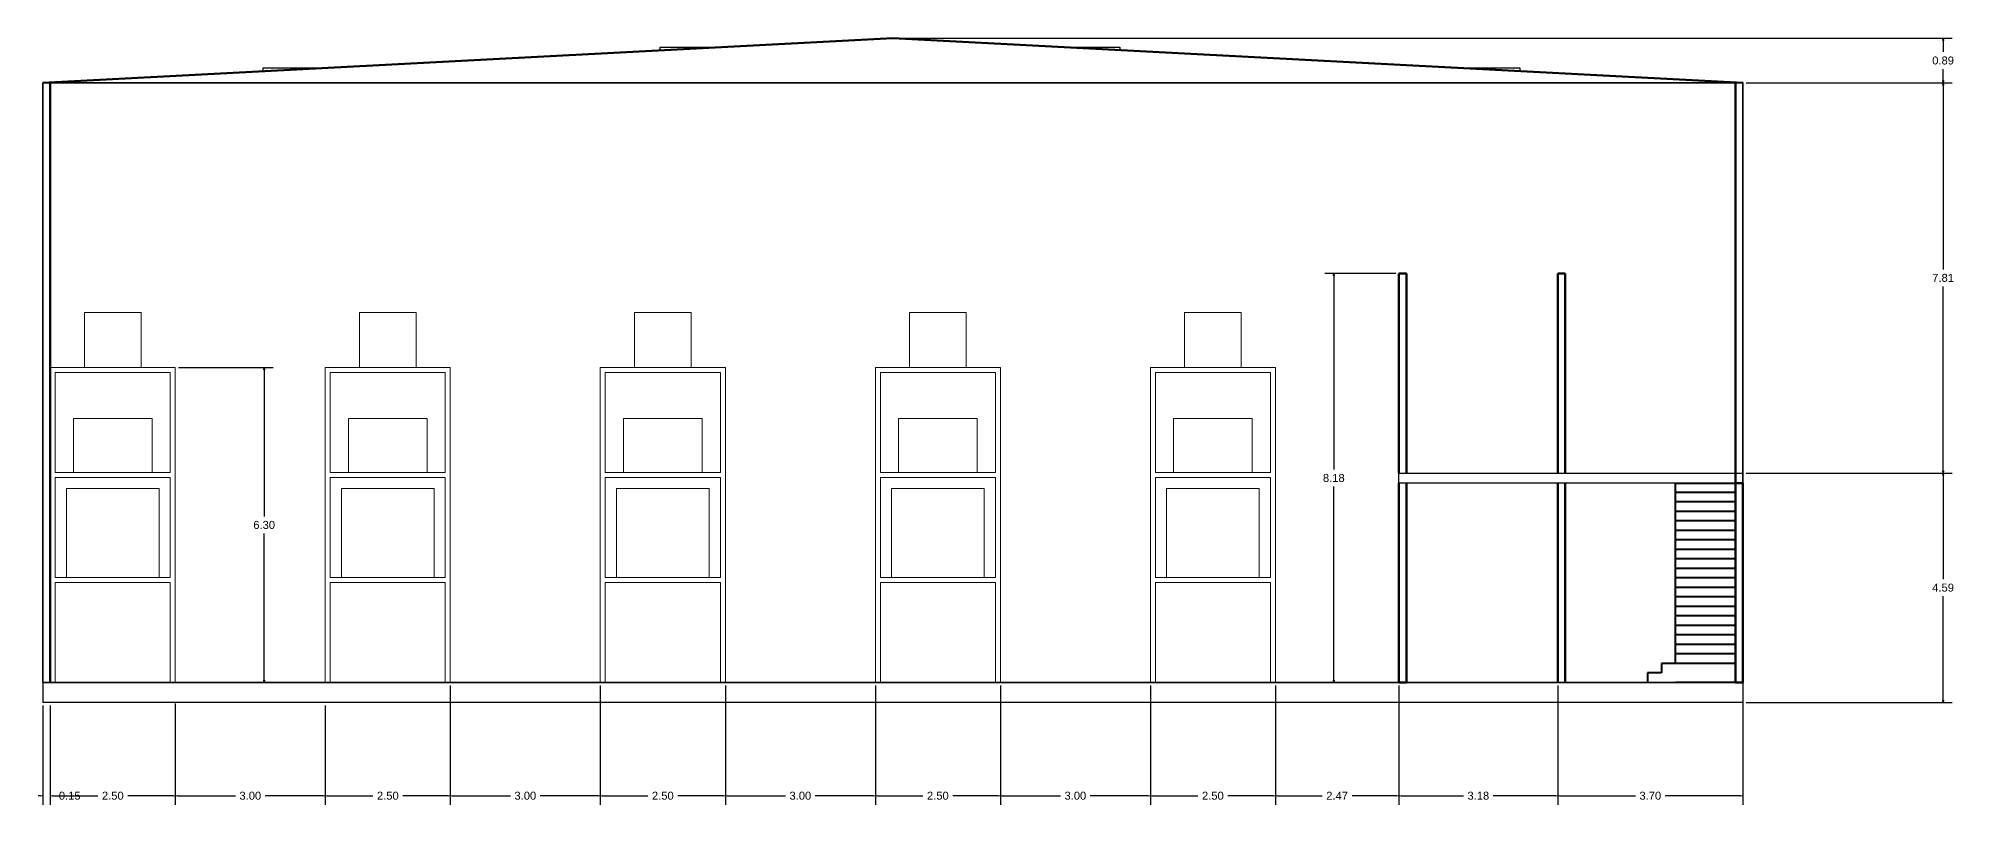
# Model space of a CAD drawing. Header units: metres. Extents: x -1 to 720, y -8 to 179.
# Drawn here: x 625.68 to 663.98, y 32.27 to 47.6 of the extents above; entities that cross this region are included whole.
import ezdxf

# ---------------------------------------------------------------- set-up
doc = ezdxf.new("R2010")
doc.units = ezdxf.units.M
doc.header["$PDMODE"] = 34
for name, color, linetype in [('0-Dimension', 9, 'Continuous'), ('E-AUXL', 7, 'Continuous'), ('S-FNDN', 7, 'Continuous'), ('S-PLAT', 7, 'Continuous')]:
    doc.layers.add(name, color=color, linetype=linetype)
for name, color, linetype, lineweight in [('A-EQPM', 46, 'Continuous', 18), ('A-FLOR', 252, 'Continuous', 35), ('A-FURN', 46, 'Continuous', 18), ('A-ROOF', 226, 'Continuous', 53), ('A-WALL', 7, 'Continuous', 60), ('S-STRS', 4, 'Continuous', 40), ('S-WALL', 7, 'Continuous', 60)]:
    doc.layers.add(name, color=color, linetype=linetype, lineweight=lineweight)
doc.styles.get("Standard").update_dxf_attribs({"font": 'arial.ttf'})
doc.dimstyles.new('DAPC Standard', dxfattribs={"dimtxt": 0.3, "dimasz": 0.18, "dimexe": 0.18, "dimexo": 0.0625, "dimgap": 0.09, "dimtad": 0, "dimtih": 1, "dimtoh": 1, "dimzin": 0, "dimdsep": 46, "dimtxsty": 'Standard', "dimblk": 'CLOSEDBLANK', "dimcen": 0.09, "dimazin": 0, "dimtfac": 1, "dimtofl": 0, "dimtmove": 0, "dimatfit": 3, "dimfxl": 1, "dimtolj": 1, "dimtzin": 0, "dimarcsym": 0})

# ---------------------------------------------------------------- blocks, each defined once
blk = doc.blocks.new('*U89')
at = {"layer": 'A-EQPM'}
for points in [[(0.565, 2.6), (-0.565, 2.6), (-0.565, 3.7), (0.565, 3.7), (0.565, 2.6)], [(0.785, 0.5), (0.785, 1.58), (-0.785, 1.58), (-0.785, 0.5), (0.785, 0.5)], [(0.925, -1.6), (0.925, 0.18), (-0.925, 0.18), (-0.925, -1.6), (0.925, -1.6)]]:
    blk.add_lwpolyline(points, dxfattribs=at)
at = {"layer": 'A-FURN'}
for points in [[(-1.25, -3.7), (-1.25, 2.6), (1.25, 2.6), (1.25, -3.7), (1.15, -3.7), (1.15, -1.7), (-1.15, -1.7), (-1.15, -3.7), (-1.25, -3.7)], [(1.15, 0.5), (-1.15, 0.5), (-1.15, 2.5), (1.15, 2.5), (1.15, 0.5)], [(1.15, -1.6), (-1.15, -1.6), (-1.15, 0.4), (1.15, 0.4), (1.15, -1.6)]]:
    blk.add_lwpolyline(points, dxfattribs=at)
blk = doc.blocks.new('*U90')
at = {"layer": 'A-EQPM', "color": 0, "linetype": 'ByBlock', "lineweight": -2, "transparency": 16777216}
for p in [(0, 0), (5.5, 0), (11, 0), (16.5, 0), (22, 0)]:
    blk.add_blockref('*U89', p, dxfattribs=at)
blk = doc.blocks.new('_ClosedBlank')
at = {"color": 0, "linetype": 'ByBlock', "lineweight": -2}
for p, q in [((-1, 0.17), (0, 0)), ((-1, 0.17), (-1, -0.17)), ((0, 0), (-1, -0.17))]:
    blk.add_line(p, q, dxfattribs=at)
blk = doc.blocks.new('*D495')
at = {"layer": '0-Dimension', "color": 0, "lineweight": -2, "transparency": 16777216}
for p, q in [((625.766, 34.251), (625.766, 32.265)), ((625.916, 34.251), (625.916, 32.265)), ((625.721, 32.445), (625.676, 32.445)), ((625.961, 32.445), (626.006, 32.445))]:
    blk.add_line(p, q, dxfattribs=at)
at = {"layer": 'Defpoints', "color": 0, "transparency": 16777216}
for p in [(625.766, 34.314), (625.916, 34.314), (625.916, 32.445)]:
    blk.add_point(p, dxfattribs=at)
at = {"layer": '0-Dimension', "color": 0, "lineweight": -2, "transparency": 16777216, "xscale": 0.045, "yscale": 0.045, "zscale": 0.045}
blk.add_blockref('_ClosedBlank', (625.766, 32.445), dxfattribs=at)
at = {"layer": '0-Dimension', "color": 0, "lineweight": -2, "transparency": 16777216, "xscale": 0.045, "yscale": 0.045, "zscale": 0.045, "rotation": 180}
blk.add_blockref('_ClosedBlank', (625.916, 32.445), dxfattribs=at)
at = {"layer": '0-Dimension', "color": 0, "transparency": 16777216, "insert": (626.304, 32.445), "char_height": 0.16, "attachment_point": 5}
blk.add_mtext('\\A1;0.15', dxfattribs=at)
blk = doc.blocks.new('*D496')
at = {"layer": '0-Dimension', "color": 0, "lineweight": -2, "transparency": 16777216}
for p, q in [((625.916, 34.251), (625.916, 32.265)), ((628.416, 34.291), (628.416, 32.265)), ((625.961, 32.445), (626.867, 32.445)), ((628.371, 32.445), (627.465, 32.445))]:
    blk.add_line(p, q, dxfattribs=at)
at = {"layer": 'Defpoints', "color": 0, "transparency": 16777216}
for p in [(625.916, 34.314), (628.416, 34.353), (628.416, 32.445)]:
    blk.add_point(p, dxfattribs=at)
at = {"layer": '0-Dimension', "color": 0, "lineweight": -2, "transparency": 16777216, "xscale": 0.045, "yscale": 0.045, "zscale": 0.045, "rotation": 180}
blk.add_blockref('_ClosedBlank', (625.916, 32.445), dxfattribs=at)
at = {"layer": '0-Dimension', "color": 0, "lineweight": -2, "transparency": 16777216, "xscale": 0.045, "yscale": 0.045, "zscale": 0.045}
blk.add_blockref('_ClosedBlank', (628.416, 32.445), dxfattribs=at)
at = {"layer": '0-Dimension', "color": 0, "transparency": 16777216, "insert": (627.166, 32.445), "char_height": 0.16, "attachment_point": 5}
blk.add_mtext('\\A1;2.50', dxfattribs=at)
blk = doc.blocks.new('*D497')
at = {"layer": '0-Dimension', "color": 0, "lineweight": -2, "transparency": 16777216}
for p, q in [((628.416, 34.291), (628.416, 32.265)), ((631.416, 34.251), (631.416, 32.265)), ((628.461, 32.445), (629.619, 32.445)), ((631.371, 32.445), (630.214, 32.445))]:
    blk.add_line(p, q, dxfattribs=at)
at = {"layer": 'Defpoints', "color": 0, "transparency": 16777216}
for p in [(628.416, 34.353), (631.416, 34.314), (631.416, 32.445)]:
    blk.add_point(p, dxfattribs=at)
at = {"layer": '0-Dimension', "color": 0, "lineweight": -2, "transparency": 16777216, "xscale": 0.045, "yscale": 0.045, "zscale": 0.045, "rotation": 180}
blk.add_blockref('_ClosedBlank', (628.416, 32.445), dxfattribs=at)
at = {"layer": '0-Dimension', "color": 0, "lineweight": -2, "transparency": 16777216, "xscale": 0.045, "yscale": 0.045, "zscale": 0.045}
blk.add_blockref('_ClosedBlank', (631.416, 32.445), dxfattribs=at)
at = {"layer": '0-Dimension', "color": 0, "transparency": 16777216, "insert": (629.916, 32.445), "char_height": 0.16, "attachment_point": 5}
blk.add_mtext('\\A1;3.00', dxfattribs=at)
blk = doc.blocks.new('*D498')
at = {"layer": '0-Dimension', "color": 0, "lineweight": -2, "transparency": 16777216}
for p, q in [((633.916, 34.651), (633.916, 32.265)), ((631.416, 34.251), (631.416, 32.265)), ((631.461, 32.445), (632.367, 32.445)), ((633.871, 32.445), (632.965, 32.445))]:
    blk.add_line(p, q, dxfattribs=at)
at = {"layer": 'Defpoints', "color": 0, "transparency": 16777216}
for p in [(633.916, 34.714), (631.416, 34.314), (633.916, 32.445)]:
    blk.add_point(p, dxfattribs=at)
at = {"layer": '0-Dimension', "color": 0, "lineweight": -2, "transparency": 16777216, "xscale": 0.045, "yscale": 0.045, "zscale": 0.045, "rotation": 180}
blk.add_blockref('_ClosedBlank', (631.416, 32.445), dxfattribs=at)
at = {"layer": '0-Dimension', "color": 0, "lineweight": -2, "transparency": 16777216, "xscale": 0.045, "yscale": 0.045, "zscale": 0.045}
blk.add_blockref('_ClosedBlank', (633.916, 32.445), dxfattribs=at)
at = {"layer": '0-Dimension', "color": 0, "transparency": 16777216, "insert": (632.666, 32.445), "char_height": 0.16, "attachment_point": 5}
blk.add_mtext('\\A1;2.50', dxfattribs=at)
blk = doc.blocks.new('*D499')
at = {"layer": '0-Dimension', "color": 0, "lineweight": -2, "transparency": 16777216}
for p, q in [((633.916, 34.651), (633.916, 32.265)), ((636.916, 34.651), (636.916, 32.265)), ((633.961, 32.445), (635.119, 32.445)), ((636.871, 32.445), (635.714, 32.445))]:
    blk.add_line(p, q, dxfattribs=at)
at = {"layer": 'Defpoints', "color": 0, "transparency": 16777216}
for p in [(633.916, 34.714), (636.916, 34.714), (636.916, 32.445)]:
    blk.add_point(p, dxfattribs=at)
at = {"layer": '0-Dimension', "color": 0, "lineweight": -2, "transparency": 16777216, "xscale": 0.045, "yscale": 0.045, "zscale": 0.045, "rotation": 180}
blk.add_blockref('_ClosedBlank', (633.916, 32.445), dxfattribs=at)
at = {"layer": '0-Dimension', "color": 0, "lineweight": -2, "transparency": 16777216, "xscale": 0.045, "yscale": 0.045, "zscale": 0.045}
blk.add_blockref('_ClosedBlank', (636.916, 32.445), dxfattribs=at)
at = {"layer": '0-Dimension', "color": 0, "transparency": 16777216, "insert": (635.416, 32.445), "char_height": 0.16, "attachment_point": 5}
blk.add_mtext('\\A1;3.00', dxfattribs=at)
blk = doc.blocks.new('*D500')
at = {"layer": '0-Dimension', "color": 0, "lineweight": -2, "transparency": 16777216}
for p, q in [((636.916, 34.651), (636.916, 32.265)), ((639.416, 34.651), (639.416, 32.265)), ((636.961, 32.445), (637.867, 32.445)), ((639.371, 32.445), (638.465, 32.445))]:
    blk.add_line(p, q, dxfattribs=at)
at = {"layer": 'Defpoints', "color": 0, "transparency": 16777216}
for p in [(636.916, 34.714), (639.416, 34.714), (639.416, 32.445)]:
    blk.add_point(p, dxfattribs=at)
at = {"layer": '0-Dimension', "color": 0, "lineweight": -2, "transparency": 16777216, "xscale": 0.045, "yscale": 0.045, "zscale": 0.045, "rotation": 180}
blk.add_blockref('_ClosedBlank', (636.916, 32.445), dxfattribs=at)
at = {"layer": '0-Dimension', "color": 0, "lineweight": -2, "transparency": 16777216, "xscale": 0.045, "yscale": 0.045, "zscale": 0.045}
blk.add_blockref('_ClosedBlank', (639.416, 32.445), dxfattribs=at)
at = {"layer": '0-Dimension', "color": 0, "transparency": 16777216, "insert": (638.166, 32.445), "char_height": 0.16, "attachment_point": 5}
blk.add_mtext('\\A1;2.50', dxfattribs=at)
blk = doc.blocks.new('*D501')
at = {"layer": '0-Dimension', "color": 0, "lineweight": -2, "transparency": 16777216}
for p, q in [((639.416, 34.651), (639.416, 32.265)), ((642.416, 34.651), (642.416, 32.265)), ((639.461, 32.445), (640.619, 32.445)), ((642.371, 32.445), (641.214, 32.445))]:
    blk.add_line(p, q, dxfattribs=at)
at = {"layer": 'Defpoints', "color": 0, "transparency": 16777216}
for p in [(639.416, 34.714), (642.416, 34.714), (642.416, 32.445)]:
    blk.add_point(p, dxfattribs=at)
at = {"layer": '0-Dimension', "color": 0, "lineweight": -2, "transparency": 16777216, "xscale": 0.045, "yscale": 0.045, "zscale": 0.045, "rotation": 180}
blk.add_blockref('_ClosedBlank', (639.416, 32.445), dxfattribs=at)
at = {"layer": '0-Dimension', "color": 0, "lineweight": -2, "transparency": 16777216, "xscale": 0.045, "yscale": 0.045, "zscale": 0.045}
blk.add_blockref('_ClosedBlank', (642.416, 32.445), dxfattribs=at)
at = {"layer": '0-Dimension', "color": 0, "transparency": 16777216, "insert": (640.916, 32.445), "char_height": 0.16, "attachment_point": 5}
blk.add_mtext('\\A1;3.00', dxfattribs=at)
blk = doc.blocks.new('*D502')
at = {"layer": '0-Dimension', "color": 0, "lineweight": -2, "transparency": 16777216}
for p, q in [((642.416, 34.651), (642.416, 32.265)), ((644.916, 34.651), (644.916, 32.265)), ((642.461, 32.445), (643.367, 32.445)), ((644.871, 32.445), (643.965, 32.445))]:
    blk.add_line(p, q, dxfattribs=at)
at = {"layer": 'Defpoints', "color": 0, "transparency": 16777216}
for p in [(642.416, 34.714), (644.916, 34.714), (644.916, 32.445)]:
    blk.add_point(p, dxfattribs=at)
at = {"layer": '0-Dimension', "color": 0, "lineweight": -2, "transparency": 16777216, "xscale": 0.045, "yscale": 0.045, "zscale": 0.045, "rotation": 180}
blk.add_blockref('_ClosedBlank', (642.416, 32.445), dxfattribs=at)
at = {"layer": '0-Dimension', "color": 0, "lineweight": -2, "transparency": 16777216, "xscale": 0.045, "yscale": 0.045, "zscale": 0.045}
blk.add_blockref('_ClosedBlank', (644.916, 32.445), dxfattribs=at)
at = {"layer": '0-Dimension', "color": 0, "transparency": 16777216, "insert": (643.666, 32.445), "char_height": 0.16, "attachment_point": 5}
blk.add_mtext('\\A1;2.50', dxfattribs=at)
blk = doc.blocks.new('*D503')
at = {"layer": '0-Dimension', "color": 0, "lineweight": -2, "transparency": 16777216}
for p, q in [((644.916, 34.651), (644.916, 32.265)), ((647.916, 34.651), (647.916, 32.265)), ((644.961, 32.445), (646.119, 32.445)), ((647.871, 32.445), (646.714, 32.445))]:
    blk.add_line(p, q, dxfattribs=at)
at = {"layer": 'Defpoints', "color": 0, "transparency": 16777216}
for p in [(644.916, 34.714), (647.916, 34.714), (647.916, 32.445)]:
    blk.add_point(p, dxfattribs=at)
at = {"layer": '0-Dimension', "color": 0, "lineweight": -2, "transparency": 16777216, "xscale": 0.045, "yscale": 0.045, "zscale": 0.045, "rotation": 180}
blk.add_blockref('_ClosedBlank', (644.916, 32.445), dxfattribs=at)
at = {"layer": '0-Dimension', "color": 0, "lineweight": -2, "transparency": 16777216, "xscale": 0.045, "yscale": 0.045, "zscale": 0.045}
blk.add_blockref('_ClosedBlank', (647.916, 32.445), dxfattribs=at)
at = {"layer": '0-Dimension', "color": 0, "transparency": 16777216, "insert": (646.416, 32.445), "char_height": 0.16, "attachment_point": 5}
blk.add_mtext('\\A1;3.00', dxfattribs=at)
blk = doc.blocks.new('*D504')
at = {"layer": '0-Dimension', "color": 0, "lineweight": -2, "transparency": 16777216}
for p, q in [((647.916, 34.651), (647.916, 32.265)), ((650.416, 34.651), (650.416, 32.265)), ((647.961, 32.445), (648.867, 32.445)), ((650.371, 32.445), (649.465, 32.445))]:
    blk.add_line(p, q, dxfattribs=at)
at = {"layer": 'Defpoints', "color": 0, "transparency": 16777216}
for p in [(647.916, 34.714), (650.416, 34.714), (650.416, 32.445)]:
    blk.add_point(p, dxfattribs=at)
at = {"layer": '0-Dimension', "color": 0, "lineweight": -2, "transparency": 16777216, "xscale": 0.045, "yscale": 0.045, "zscale": 0.045, "rotation": 180}
blk.add_blockref('_ClosedBlank', (647.916, 32.445), dxfattribs=at)
at = {"layer": '0-Dimension', "color": 0, "lineweight": -2, "transparency": 16777216, "xscale": 0.045, "yscale": 0.045, "zscale": 0.045}
blk.add_blockref('_ClosedBlank', (650.416, 32.445), dxfattribs=at)
at = {"layer": '0-Dimension', "color": 0, "transparency": 16777216, "insert": (649.166, 32.445), "char_height": 0.16, "attachment_point": 5}
blk.add_mtext('\\A1;2.50', dxfattribs=at)
blk = doc.blocks.new('*D505')
at = {"layer": '0-Dimension', "color": 0, "lineweight": -2, "transparency": 16777216}
for p, q in [((650.416, 34.651), (650.416, 32.265)), ((652.886, 34.651), (652.886, 32.265)), ((650.461, 32.445), (651.352, 32.445)), ((652.841, 32.445), (651.95, 32.445))]:
    blk.add_line(p, q, dxfattribs=at)
at = {"layer": 'Defpoints', "color": 0, "transparency": 16777216}
for p in [(650.416, 34.714), (652.886, 34.714), (652.886, 32.445)]:
    blk.add_point(p, dxfattribs=at)
at = {"layer": '0-Dimension', "color": 0, "lineweight": -2, "transparency": 16777216, "xscale": 0.045, "yscale": 0.045, "zscale": 0.045, "rotation": 180}
blk.add_blockref('_ClosedBlank', (650.416, 32.445), dxfattribs=at)
at = {"layer": '0-Dimension', "color": 0, "lineweight": -2, "transparency": 16777216, "xscale": 0.045, "yscale": 0.045, "zscale": 0.045}
blk.add_blockref('_ClosedBlank', (652.886, 32.445), dxfattribs=at)
at = {"layer": '0-Dimension', "color": 0, "transparency": 16777216, "insert": (651.651, 32.445), "char_height": 0.16, "attachment_point": 5}
blk.add_mtext('\\A1;2.47', dxfattribs=at)
blk = doc.blocks.new('*D506')
at = {"layer": '0-Dimension', "color": 0, "lineweight": -2, "transparency": 16777216}
for p, q in [((652.886, 34.651), (652.886, 32.265)), ((656.063, 34.651), (656.063, 32.265)), ((652.931, 32.445), (654.177, 32.445)), ((656.018, 32.445), (654.772, 32.445))]:
    blk.add_line(p, q, dxfattribs=at)
at = {"layer": 'Defpoints', "color": 0, "transparency": 16777216}
for p in [(652.886, 34.714), (656.063, 34.714), (656.063, 32.445)]:
    blk.add_point(p, dxfattribs=at)
at = {"layer": '0-Dimension', "color": 0, "lineweight": -2, "transparency": 16777216, "xscale": 0.045, "yscale": 0.045, "zscale": 0.045, "rotation": 180}
blk.add_blockref('_ClosedBlank', (652.886, 32.445), dxfattribs=at)
at = {"layer": '0-Dimension', "color": 0, "lineweight": -2, "transparency": 16777216, "xscale": 0.045, "yscale": 0.045, "zscale": 0.045}
blk.add_blockref('_ClosedBlank', (656.063, 32.445), dxfattribs=at)
at = {"layer": '0-Dimension', "color": 0, "transparency": 16777216, "insert": (654.475, 32.445), "char_height": 0.16, "attachment_point": 5}
blk.add_mtext('\\A1;3.18', dxfattribs=at)
blk = doc.blocks.new('*D507')
at = {"layer": '0-Dimension', "color": 0, "lineweight": -2, "transparency": 16777216}
for p, q in [((656.063, 34.651), (656.063, 32.265)), ((659.766, 34.651), (659.766, 32.265)), ((656.108, 32.445), (657.617, 32.445)), ((659.721, 32.445), (658.212, 32.445))]:
    blk.add_line(p, q, dxfattribs=at)
at = {"layer": 'Defpoints', "color": 0, "transparency": 16777216}
for p in [(656.063, 34.714), (659.766, 34.714), (659.766, 32.445)]:
    blk.add_point(p, dxfattribs=at)
at = {"layer": '0-Dimension', "color": 0, "lineweight": -2, "transparency": 16777216, "xscale": 0.045, "yscale": 0.045, "zscale": 0.045, "rotation": 180}
blk.add_blockref('_ClosedBlank', (656.063, 32.445), dxfattribs=at)
at = {"layer": '0-Dimension', "color": 0, "lineweight": -2, "transparency": 16777216, "xscale": 0.045, "yscale": 0.045, "zscale": 0.045}
blk.add_blockref('_ClosedBlank', (659.766, 32.445), dxfattribs=at)
at = {"layer": '0-Dimension', "color": 0, "transparency": 16777216, "insert": (657.915, 32.445), "char_height": 0.16, "attachment_point": 5}
blk.add_mtext('\\A1;3.70', dxfattribs=at)
blk = doc.blocks.new('*D508')
at = {"layer": '0-Dimension', "color": 0, "lineweight": -2, "transparency": 16777216}
for p, q in [((659.829, 38.904), (663.95, 38.904)), ((663.77, 38.859), (663.77, 36.78)), ((663.77, 34.359), (663.77, 36.437)), ((659.829, 34.314), (663.95, 34.314))]:
    blk.add_line(p, q, dxfattribs=at)
at = {"layer": 'Defpoints', "color": 0, "transparency": 16777216}
for p in [(659.766, 38.904), (663.77, 38.904), (659.766, 34.314)]:
    blk.add_point(p, dxfattribs=at)
at = {"layer": '0-Dimension', "color": 0, "lineweight": -2, "transparency": 16777216, "xscale": 0.045, "yscale": 0.045, "zscale": 0.045}
for p, rotation in [((663.77, 38.904), 90), ((663.77, 34.314), 270)]:
    blk.add_blockref('_ClosedBlank', p, dxfattribs=dict(at, rotation=rotation))
at = {"layer": '0-Dimension', "color": 0, "transparency": 16777216, "insert": (663.77, 36.609), "char_height": 0.16, "attachment_point": 5}
blk.add_mtext('\\A1;4.59', dxfattribs=at)
blk = doc.blocks.new('*D509')
at = {"layer": '0-Dimension', "color": 0, "lineweight": -2, "transparency": 16777216}
for p, q in [((659.829, 46.714), (663.95, 46.714)), ((663.77, 46.669), (663.77, 42.98)), ((663.77, 38.949), (663.77, 42.637)), ((659.829, 38.904), (663.95, 38.904))]:
    blk.add_line(p, q, dxfattribs=at)
at = {"layer": 'Defpoints', "color": 0, "transparency": 16777216}
for p in [(659.766, 46.714), (663.77, 46.714), (659.766, 38.904)]:
    blk.add_point(p, dxfattribs=at)
at = {"layer": '0-Dimension', "color": 0, "lineweight": -2, "transparency": 16777216, "xscale": 0.045, "yscale": 0.045, "zscale": 0.045}
for p, rotation in [((663.77, 46.714), 90), ((663.77, 38.904), 270)]:
    blk.add_blockref('_ClosedBlank', p, dxfattribs=dict(at, rotation=rotation))
at = {"layer": '0-Dimension', "color": 0, "transparency": 16777216, "insert": (663.77, 42.809), "char_height": 0.16, "attachment_point": 5}
blk.add_mtext('\\A1;7.81', dxfattribs=at)
blk = doc.blocks.new('*D510')
at = {"layer": '0-Dimension', "color": 0, "lineweight": -2, "transparency": 16777216}
for p, q in [((642.829, 47.605), (663.95, 47.605)), ((663.77, 47.56), (663.77, 47.331)), ((663.77, 46.759), (663.77, 46.987)), ((659.829, 46.714), (663.95, 46.714))]:
    blk.add_line(p, q, dxfattribs=at)
at = {"layer": 'Defpoints', "color": 0, "transparency": 16777216}
for p in [(642.766, 47.605), (663.77, 47.605), (659.766, 46.714)]:
    blk.add_point(p, dxfattribs=at)
at = {"layer": '0-Dimension', "color": 0, "lineweight": -2, "transparency": 16777216, "xscale": 0.045, "yscale": 0.045, "zscale": 0.045}
for p, rotation in [((663.77, 47.605), 90), ((663.77, 46.714), 270)]:
    blk.add_blockref('_ClosedBlank', p, dxfattribs=dict(at, rotation=rotation))
at = {"layer": '0-Dimension', "color": 0, "transparency": 16777216, "insert": (663.77, 47.159), "char_height": 0.16, "attachment_point": 5}
blk.add_mtext('\\A1;0.89', dxfattribs=at)
blk = doc.blocks.new('*D511')
at = {"layer": '0-Dimension', "color": 0, "lineweight": -2, "transparency": 16777216}
for p, q in [((628.479, 41.014), (630.373, 41.014)), ((630.193, 40.969), (630.193, 38.035)), ((630.193, 34.759), (630.193, 37.692)), ((628.429, 34.714), (630.373, 34.714))]:
    blk.add_line(p, q, dxfattribs=at)
at = {"layer": 'Defpoints', "color": 0, "transparency": 16777216}
for p in [(628.416, 41.014), (630.193, 41.014), (628.366, 34.714)]:
    blk.add_point(p, dxfattribs=at)
at = {"layer": '0-Dimension', "color": 0, "lineweight": -2, "transparency": 16777216, "xscale": 0.045, "yscale": 0.045, "zscale": 0.045}
for p, rotation in [((630.193, 41.014), 90), ((630.193, 34.714), 270)]:
    blk.add_blockref('_ClosedBlank', p, dxfattribs=dict(at, rotation=rotation))
at = {"layer": '0-Dimension', "color": 0, "transparency": 16777216, "insert": (630.193, 37.864), "char_height": 0.16, "attachment_point": 5}
blk.add_mtext('\\A1;6.30', dxfattribs=at)
blk = doc.blocks.new('*D512')
at = {"layer": '0-Dimension', "color": 0, "lineweight": -2, "transparency": 16777216}
for p, q in [((652.824, 42.894), (651.405, 42.894)), ((651.585, 42.849), (651.585, 38.975)), ((651.585, 34.759), (651.585, 38.632)), ((652.824, 34.714), (651.405, 34.714))]:
    blk.add_line(p, q, dxfattribs=at)
at = {"layer": 'Defpoints', "color": 0, "transparency": 16777216}
for p in [(651.585, 42.894), (652.886, 42.894), (652.886, 34.714)]:
    blk.add_point(p, dxfattribs=at)
at = {"layer": '0-Dimension', "color": 0, "lineweight": -2, "transparency": 16777216, "xscale": 0.045, "yscale": 0.045, "zscale": 0.045}
for p, rotation in [((651.585, 42.894), 90), ((651.585, 34.714), 270)]:
    blk.add_blockref('_ClosedBlank', p, dxfattribs=dict(at, rotation=rotation))
at = {"layer": '0-Dimension', "color": 0, "transparency": 16777216, "insert": (651.585, 38.804), "char_height": 0.16, "attachment_point": 5}
blk.add_mtext('\\A1;8.18', dxfattribs=at)

msp = doc.modelspace()

# ---------------------------------------------------------------- linework, layer by layer
msp.add_line((659.766, 34.714), (659.766, 38.704))
at = {"layer": 'A-FLOR'}
msp.add_lwpolyline([(625.766, 46.714), (625.766, 34.714), (659.766, 34.714), (659.766, 46.714)], close=True, dxfattribs=at)
at = {"layer": 'A-ROOF'}
for p, q in [((625.766, 46.714), (642.766, 47.605)), ((642.766, 47.605), (659.766, 46.714))]:
    msp.add_line(p, q, dxfattribs=at)
at = {"layer": 'A-WALL'}
for p, q in [((625.916, 34.714), (625.916, 46.714)), ((659.616, 38.704), (659.616, 46.714)), ((652.886, 42.894), (652.886, 38.904)), ((652.886, 42.894), (653.036, 42.894)), ((653.036, 38.904), (653.036, 42.894)), ((656.063, 38.904), (656.063, 42.894)), ((656.063, 42.894), (656.213, 42.894)), ((656.213, 42.894), (656.213, 38.904)), ((652.886, 38.704), (652.886, 34.714)), ((653.036, 34.714), (653.036, 38.704)), ((656.063, 34.714), (656.063, 38.704)), ((656.213, 38.704), (656.213, 34.714)), ((652.886, 34.714), (653.036, 34.714))]:
    msp.add_line(p, q, dxfattribs=at)
at = {"layer": 'E-AUXL'}
for p, q in [((639.304, 47.423), (638.104, 47.423)), ((638.104, 47.423), (638.104, 47.36)), ((646.104, 47.43), (647.304, 47.43)), ((647.304, 47.43), (647.304, 47.367)), ((631.366, 47.007), (630.166, 47.007)), ((630.166, 47.007), (630.166, 46.944)), ((631.304, 47.007), (631.304, 47.004)), ((654.104, 47.01), (655.304, 47.01)), ((655.304, 47.01), (655.304, 46.947)), ((631.304, 46.714), (639.304, 46.714))]:
    msp.add_line(p, q, dxfattribs=at)
for points in [[(630.166, 46.714), (625.766, 46.714), (631.366, 46.714)], [(646.104, 46.714), (639.304, 46.714), (647.304, 46.714), (654.104, 46.714)]]:
    msp.add_lwpolyline(points, dxfattribs=at)
at = {"layer": 'S-FNDN'}
for p, q in [((625.766, 34.714), (625.766, 34.314)), ((659.766, 34.714), (659.766, 34.314)), ((659.766, 34.314), (625.766, 34.314))]:
    msp.add_line(p, q, dxfattribs=at)
msp.add_lwpolyline([(625.766, 46.714), (625.766, 34.714), (659.766, 34.714), (659.766, 46.714)], dxfattribs=at)
at = {"layer": 'S-PLAT'}
for p, q in [((625.766, 46.714), (642.766, 47.605)), ((659.766, 46.714), (642.766, 47.605)), ((652.886, 38.704), (652.886, 38.904)), ((652.886, 38.904), (659.766, 38.904)), ((659.766, 38.704), (652.886, 38.704)), ((659.766, 38.904), (659.766, 38.704))]:
    msp.add_line(p, q, dxfattribs=at)
at = {"layer": 'S-STRS'}
for p, q in [((658.416, 35.094), (658.416, 38.704)), ((658.416, 38.704), (659.616, 38.704)), ((659.616, 38.704), (659.616, 38.514)), ((659.616, 38.514), (658.416, 38.514)), ((659.616, 38.324), (658.416, 38.324)), ((659.616, 38.514), (659.616, 38.324)), ((659.616, 38.324), (659.616, 38.134)), ((659.616, 38.134), (658.416, 38.134)), ((659.616, 37.944), (658.416, 37.944)), ((659.616, 38.134), (659.616, 37.944)), ((659.616, 37.944), (659.616, 37.754)), ((659.616, 37.754), (658.416, 37.754)), ((659.616, 37.564), (658.416, 37.564)), ((659.616, 37.754), (659.616, 37.564)), ((659.616, 37.564), (659.616, 37.374)), ((659.616, 37.374), (658.416, 37.374)), ((659.616, 37.184), (658.416, 37.184)), ((659.616, 37.374), (659.616, 37.184)), ((659.616, 37.184), (659.616, 36.994)), ((659.616, 36.994), (658.416, 36.994)), ((659.616, 36.804), (658.416, 36.804)), ((659.616, 36.804), (659.611, 36.614)), ((659.616, 36.994), (659.616, 36.994)), ((659.616, 36.994), (659.616, 36.804)), ((659.611, 36.614), (658.416, 36.614)), ((659.616, 36.424), (658.416, 36.424)), ((659.616, 36.614), (659.616, 36.424)), ((659.616, 36.424), (659.616, 36.234)), ((659.616, 36.234), (658.416, 36.234)), ((659.616, 36.044), (658.416, 36.044)), ((659.616, 36.234), (659.616, 36.044)), ((659.616, 36.044), (659.616, 35.854)), ((659.616, 35.854), (658.416, 35.854)), ((659.616, 35.664), (658.416, 35.664)), ((659.616, 35.854), (659.616, 35.664)), ((659.616, 35.664), (659.616, 35.474)), ((659.616, 35.474), (658.416, 35.474)), ((659.616, 35.284), (658.416, 35.284)), ((659.616, 35.474), (659.616, 35.284)), ((659.616, 35.284), (659.616, 35.094)), ((658.136, 34.904), (657.856, 34.904)), ((657.856, 34.904), (657.856, 34.714)), ((658.416, 35.094), (658.136, 35.094)), ((658.136, 35.094), (658.136, 34.904)), ((659.616, 35.094), (658.416, 35.094)), ((659.616, 35.094), (659.616, 35.094)), ((659.616, 35.094), (659.616, 34.904)), ((659.616, 34.714), (659.616, 34.904)), ((659.616, 34.714), (658.416, 34.714))]:
    msp.add_line(p, q, dxfattribs=at)
at = {"layer": 'S-WALL'}
for p, q in [((659.616, 34.714), (659.616, 38.704)), ((659.616, 38.704), (659.766, 38.704)), ((659.766, 38.704), (659.766, 34.714)), ((659.766, 34.714), (659.616, 34.714)), ((659.766, 34.714), (659.616, 34.714))]:
    msp.add_line(p, q, dxfattribs=at)

# ---------------------------------------------------------------- block references
at = {"layer": 'A-EQPM'}
msp.add_blockref('*U90', (627.166, 38.414), dxfattribs=at)

# ---------------------------------------------------------------- dimensions: what is measured, and where the dimension line sits
at = {"layer": '0-Dimension'}
for base, p1, p2, override, picture, middle in [((663.77, 47.605), (659.766, 46.714), (642.766, 47.605), {"dimtxt": 0.16, "dimasz": 0.045, "dimtmove": 1}, '*D510', (663.77, 47.159)), ((663.77, 46.714), (659.766, 38.904), (659.766, 46.714), {"dimtxt": 0.16, "dimasz": 0.045, "dimtmove": 1}, '*D509', (663.77, 42.809)), ((651.585, 42.894), (652.886, 34.714), (652.886, 42.894), {"dimtxt": 0.16, "dimasz": 0.045}, '*D512', (651.585, 38.804)), ((630.193, 41.014), (628.366, 34.714), (628.416, 41.014), {"dimtxt": 0.16, "dimasz": 0.045}, '*D511', (630.193, 37.864)), ((663.77, 38.904), (659.766, 34.314), (659.766, 38.904), {"dimtxt": 0.16, "dimasz": 0.045}, '*D508', (663.77, 36.609))]:
    dim = msp.add_linear_dim(base=base, p1=p1, p2=p2, angle=90, dimstyle='DAPC Standard', override=override, dxfattribs=at)
    dim.commit()
    dim.dimension.update_dxf_attribs({"geometry": picture, "text_midpoint": middle})
for base, p1, p2, override, picture, middle in [((633.916, 32.445), (631.416, 34.314), (633.916, 34.714), {"dimtxt": 0.16, "dimasz": 0.045, "dimtmove": 1}, '*D498', (632.666, 32.445)), ((636.916, 32.445), (633.916, 34.714), (636.916, 34.714), {"dimtxt": 0.16, "dimasz": 0.045, "dimtmove": 1}, '*D499', (635.416, 32.445)), ((639.416, 32.445), (636.916, 34.714), (639.416, 34.714), {"dimtxt": 0.16, "dimasz": 0.045, "dimtmove": 1}, '*D500', (638.166, 32.445)), ((642.416, 32.445), (639.416, 34.714), (642.416, 34.714), {"dimtxt": 0.16, "dimasz": 0.045, "dimtmove": 1}, '*D501', (640.916, 32.445)), ((644.916, 32.445), (642.416, 34.714), (644.916, 34.714), {"dimtxt": 0.16, "dimasz": 0.045, "dimtmove": 1}, '*D502', (643.666, 32.445)), ((647.916, 32.445), (644.916, 34.714), (647.916, 34.714), {"dimtxt": 0.16, "dimasz": 0.045, "dimtmove": 1}, '*D503', (646.416, 32.445)), ((650.416, 32.445), (647.916, 34.714), (650.416, 34.714), {"dimtxt": 0.16, "dimasz": 0.045, "dimtmove": 1}, '*D504', (649.166, 32.445)), ((652.886, 32.445), (650.416, 34.714), (652.886, 34.714), {"dimtxt": 0.16, "dimasz": 0.045, "dimtmove": 1}, '*D505', (651.651, 32.445)), ((656.063, 32.445), (652.886, 34.714), (656.063, 34.714), {"dimtxt": 0.16, "dimasz": 0.045, "dimtmove": 1}, '*D506', (654.475, 32.445)), ((659.766, 32.445), (656.063, 34.714), (659.766, 34.714), {"dimtxt": 0.16, "dimasz": 0.045, "dimtmove": 1}, '*D507', (657.915, 32.445)), ((625.916, 32.445), (625.766, 34.314), (625.916, 34.314), {"dimtxt": 0.16, "dimasz": 0.045}, '*D495', (626.304, 32.445)), ((628.416, 32.445), (625.916, 34.314), (628.416, 34.353), {"dimtxt": 0.16, "dimasz": 0.045, "dimtmove": 1}, '*D496', (627.166, 32.445)), ((631.416, 32.445), (628.416, 34.353), (631.416, 34.314), {"dimtxt": 0.16, "dimasz": 0.045, "dimtmove": 1}, '*D497', (629.916, 32.445))]:
    dim = msp.add_linear_dim(base=base, p1=p1, p2=p2, dimstyle='DAPC Standard', override=override, dxfattribs=at)
    dim.commit()
    dim.dimension.update_dxf_attribs({"geometry": picture, "text_midpoint": middle})

doc.saveas('drawing.dxf')
